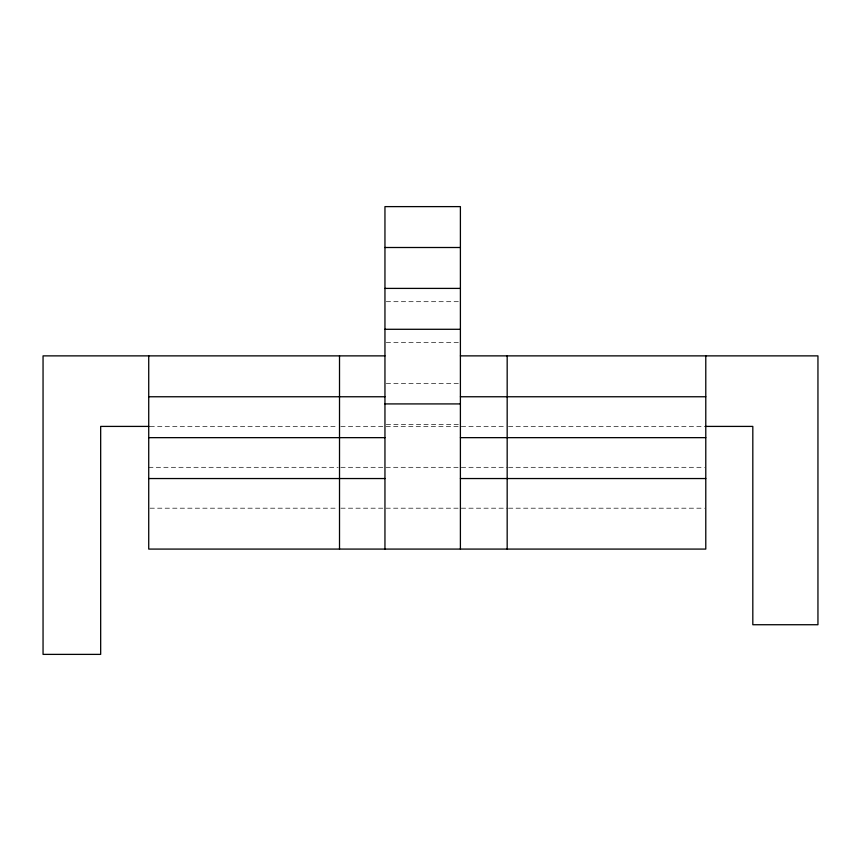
<?xml version="1.0" encoding="UTF-8"?>
<svg xmlns="http://www.w3.org/2000/svg" width="861" height="861" viewBox="0 0 861 861"><rect width="100%" height="100%" fill="white"/><g stroke="black" fill="none" stroke-linecap="round" stroke-linejoin="round"><path stroke-width="0.65" stroke-dasharray="4.3 3.23" d="M386.277 301.694L459.074 301.694M386.277 342.581L459.074 342.581M386.277 383.479L459.074 383.479M386.277 424.365L459.074 424.365M150.072 426.41L338.179 426.41M340.859 426.41L505.827 426.41M508.517 426.41L705.783 426.41M148.727 467.308L338.169 467.308M340.859 467.308L507.172 467.308M508.517 467.308L704.449 467.308M150.072 508.194L338.169 508.194M340.859 508.194L507.172 508.194M508.517 508.194L704.449 508.194"/><path stroke-width="1.29" d="M384.953 247.505L460.398 247.505M384.953 288.403L460.398 288.403M384.953 329.289L460.398 329.289M384.953 355.873L43.05 355.873L43.05 654.382L100.672 654.382L100.672 426.41L148.985 426.41M460.398 355.873L817.95 355.873L817.95 624.731L752.815 624.731L752.815 426.41L705.837 426.41M148.727 396.76L384.953 396.76M460.398 396.76L705.783 396.76M384.953 403.917L460.398 403.917M148.727 437.657L384.953 437.657M460.398 437.657L705.783 437.657M148.727 478.544L384.953 478.544M460.398 478.544L705.783 478.544M705.783 355.873L705.783 549.081L148.727 549.081L148.727 355.873M507.172 355.873L507.172 549.081M460.398 549.081L460.398 206.618L384.953 206.618L384.953 549.081M339.514 355.873L339.514 549.081"/></g></svg>
